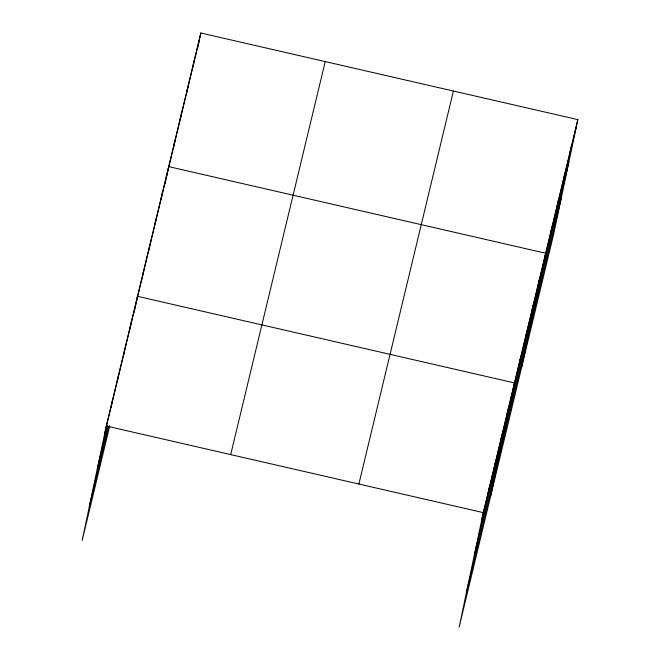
<?xml version="1.0" encoding="UTF-8"?>
<svg xmlns="http://www.w3.org/2000/svg" width="660" height="660" viewBox="0 0 660 660"><rect width="100%" height="100%" fill="white"/><g stroke="black" fill="none" stroke-linecap="round" stroke-linejoin="round"><path stroke-width="0.99" d="M577.813 119.617L483.268 512.622L459.17 627L553.707 233.986L577.813 119.617L200.83 33L106.293 426.013L82.186 540.383L109.791 425.659M111.029 407.203L112.53 400.075M117.265 381.265L118.775 374.129M123.511 355.327L125.012 348.191M129.748 329.389L131.249 322.253M134.12 312.296L137.486 296.315L514.47 382.932L490.363 497.31M142.411 276.614L143.731 270.377M148.467 251.567L149.969 244.439M154.894 224.738L156.206 218.501M160.949 199.691L162.451 192.563M165.115 183.587L165.94 179.652M166.353 177.688L168.688 166.625L545.671 253.242L521.565 367.612M173.613 147.031L175.114 139.895M181.541 113.174L180.04 120.301L199.328 40.128M186.475 93.58L187.976 86.452M192.901 66.858L194.403 59.722M197.464 48.98L200.83 33M488.012 493.812L489.514 486.684M494.249 467.874L495.751 460.746M500.486 441.936L501.988 434.808M506.731 415.998L508.233 408.87M519.206 364.122L520.707 356.994M525.442 338.184L526.952 331.056M531.688 312.246L533.189 305.118M537.925 286.308L539.426 279.18M550.597 233.64L552.098 226.512M557.023 206.918L558.525 199.79M563.45 180.196L564.952 173.06M569.877 153.466L571.379 146.338M104.791 433.141L142.23 277.505M142.469 276.507L154.704 225.629M154.943 224.631L179.8 121.291M97.334 468.534L107.654 425.634M89.644 504.991L108.364 427.177M230.695 454.591L325.231 61.586M358.867 484.044L453.404 91.031M481.767 519.758L576.312 126.745M474.309 555.142L568.854 162.137M466.628 591.607L561.165 198.602M106.293 426.013L483.268 512.622"/></g></svg>
